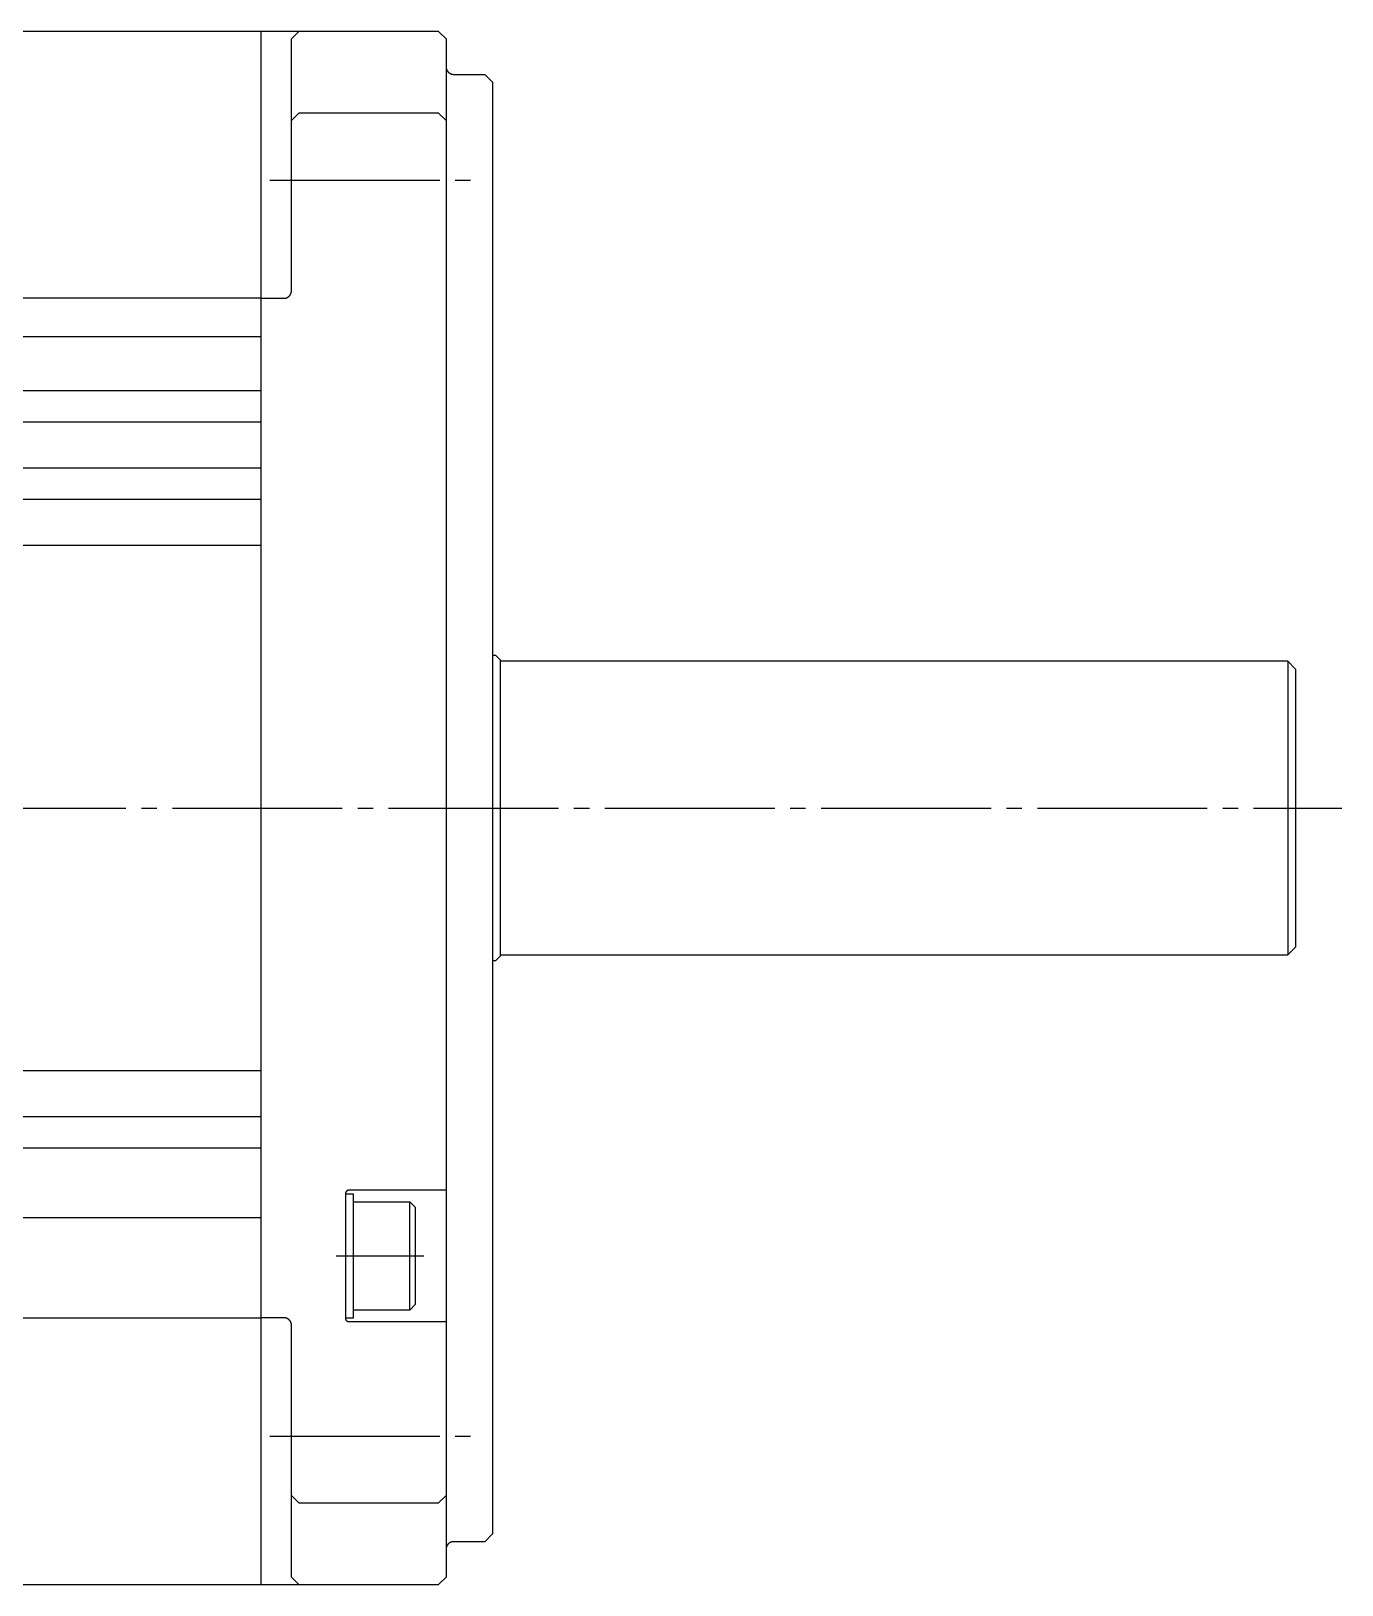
# Model space of a CAD drawing. Extents: x 0 to 632, y 0 to 332.
# Drawn here: x 341 to 425.9, y 176.2 to 276.8 of the extents above; entities that cross this region are included whole.
import ezdxf

# ---------------------------------------------------------------- set-up
doc = ezdxf.new("R2010")
doc.units = 0
doc.linetypes.add('DASH_CENTER', pattern=[14, 11, -1, 1, -1])
doc.layers.get('0').update_dxf_attribs({"linetype": 'CONTINUOUS'})

msp = doc.modelspace()

# ---------------------------------------------------------------- linework, layer by layer
at = {"color": 7, "linetype": 'CONTINUOUS'}
for p, q in [((280.89, 276.78), (355.89, 276.78)), ((355.89, 276.78), (367.39, 276.78)), ((355.89, 276.78), (355.89, 176.18)), ((357.89, 276.28), (358.39, 276.78)), ((367.39, 276.78), (367.89, 276.28)), ((357.89, 259.98), (357.89, 276.28)), ((367.89, 276.28), (367.89, 176.68)), ((368.39, 273.98), (370.39, 273.98)), ((370.89, 273.48), (370.39, 273.98)), ((370.89, 273.48), (370.89, 179.48)), ((357.89, 270.99), (358.39, 271.49)), ((358.39, 271.49), (367.39, 271.49)), ((367.39, 271.49), (367.89, 270.99)), ((355.89, 259.48), (280.89, 259.48)), ((355.89, 259.48), (357.39, 259.48)), ((355.89, 256.98), (249.59, 256.98)), ((355.89, 253.48), (249.59, 253.48)), ((249.59, 251.48), (355.89, 251.48)), ((355.89, 248.48), (249.59, 248.48)), ((249.59, 246.48), (355.89, 246.48)), ((355.89, 243.48), (249.59, 243.48)), ((370.89, 236.38), (371.09, 236.38)), ((371.39, 236.08), (371.09, 236.38)), ((371.39, 236.08), (371.39, 216.88)), ((422.39, 235.98), (371.39, 235.98)), ((422.89, 235.48), (422.39, 235.98)), ((422.39, 235.98), (422.39, 216.98)), ((422.89, 235.48), (422.89, 217.48)), ((422.39, 216.98), (422.89, 217.48)), ((371.09, 216.58), (370.89, 216.58)), ((371.09, 216.58), (371.39, 216.88)), ((371.39, 216.98), (422.39, 216.98)), ((249.59, 209.48), (355.89, 209.48)), ((355.89, 206.48), (249.59, 206.48)), ((249.59, 204.48), (355.89, 204.48)), ((361.39, 201.53), (361.39, 193.43)), ((361.89, 201.48), (361.39, 201.48)), ((367.89, 201.73), (361.59, 201.73)), ((361.89, 193.48), (361.89, 201.48)), ((361.89, 200.98), (365.54, 200.98)), ((365.89, 200.63), (365.54, 200.98)), ((365.54, 193.98), (365.54, 200.98)), ((365.89, 200.63), (365.89, 194.33)), ((249.59, 199.98), (355.89, 199.98)), ((365.54, 193.98), (365.89, 194.33)), ((280.89, 193.48), (355.89, 193.48)), ((357.39, 193.48), (355.89, 193.48)), ((361.39, 193.48), (361.89, 193.48)), ((361.59, 193.23), (367.89, 193.23)), ((365.54, 193.98), (361.89, 193.98)), ((357.89, 176.68), (357.89, 192.98)), ((358.39, 181.47), (357.89, 181.97)), ((367.39, 181.47), (358.39, 181.47)), ((367.89, 181.97), (367.39, 181.47)), ((370.39, 178.98), (370.89, 179.48)), ((370.39, 178.98), (368.39, 178.98)), ((355.89, 176.18), (280.89, 176.18)), ((367.39, 176.18), (355.89, 176.18)), ((358.39, 176.18), (357.89, 176.68)), ((367.89, 176.68), (367.39, 176.18))]:
    msp.add_line(p, q, dxfattribs=at)
at = {"color": 1, "linetype": 'DASH_CENTER'}
for p, q in [((356.48, 267.14), (369.57, 267.14)), ((182.17, 226.48), (425.89, 226.48)), ((360.77, 197.48), (366.46, 197.48)), ((356.48, 185.82), (369.57, 185.82))]:
    msp.add_line(p, q, dxfattribs=at)
at = {"color": 7, "linetype": 'CONTINUOUS'}
for points in [[(367.89, 274.48, 0), (367.89, 274.48, 0), (367.89, 274.47, 0), (367.89, 274.46, 0), (367.89, 274.46, 0), (367.89, 274.45, 0), (367.89, 274.44, 0), (367.89, 274.44, 0), (367.89, 274.43, 0), (367.89, 274.43, 0), (367.89, 274.42, 0), (367.89, 274.41, 0), (367.89, 274.41, 0), (367.89, 274.4, 0), (367.89, 274.4, 0), (367.89, 274.39, 0), (367.9, 274.38, 0), (367.9, 274.38, 0), (367.9, 274.37, 0), (367.9, 274.37, 0), (367.9, 274.36, 0), (367.9, 274.35, 0), (367.9, 274.35, 0), (367.91, 274.34, 0), (367.91, 274.34, 0), (367.91, 274.33, 0), (367.91, 274.32, 0), (367.91, 274.32, 0), (367.92, 274.31, 0), (367.92, 274.31, 0), (367.92, 274.3, 0), (367.92, 274.3, 0), (367.93, 274.29, 0), (367.93, 274.29, 0), (367.93, 274.28, 0), (367.93, 274.27, 0), (367.94, 274.27, 0), (367.94, 274.26, 0), (367.94, 274.26, 0), (367.94, 274.25, 0), (367.95, 274.25, 0), (367.95, 274.24, 0), (367.95, 274.24, 0), (367.95, 274.23, 0), (367.96, 274.23, 0), (367.96, 274.22, 0), (367.96, 274.21, 0), (367.97, 274.21, 0), (367.97, 274.2, 0), (367.98, 274.2, 0), (367.98, 274.19, 0), (367.98, 274.19, 0), (367.99, 274.18, 0), (367.99, 274.18, 0), (367.99, 274.17, 0), (368, 274.17, 0), (368, 274.17, 0), (368, 274.16, 0), (368.01, 274.15, 0), (368.01, 274.15, 0), (368.02, 274.15, 0), (368.02, 274.14, 0), (368.02, 274.14, 0), (368.03, 274.13, 0), (368.03, 274.13, 0), (368.04, 274.12, 0), (368.04, 274.12, 0), (368.05, 274.12, 0), (368.05, 274.11, 0), (368.06, 274.11, 0), (368.06, 274.1, 0), (368.06, 274.1, 0), (368.07, 274.1, 0), (368.07, 274.09, 0), (368.08, 274.09, 0), (368.08, 274.08, 0), (368.09, 274.08, 0), (368.09, 274.08, 0), (368.1, 274.07, 0), (368.1, 274.07, 0), (368.11, 274.07, 0), (368.11, 274.06, 0), (368.12, 274.06, 0), (368.12, 274.06, 0), (368.13, 274.05, 0), (368.13, 274.05, 0), (368.14, 274.05, 0), (368.15, 274.04, 0), (368.15, 274.04, 0), (368.16, 274.04, 0), (368.16, 274.04, 0), (368.17, 274.03, 0), (368.17, 274.03, 0), (368.18, 274.03, 0), (368.18, 274.02, 0), (368.19, 274.02, 0), (368.2, 274.02, 0), (368.2, 274.02, 0), (368.21, 274.01, 0), (368.21, 274.01, 0), (368.22, 274.01, 0), (368.22, 274.01, 0), (368.23, 274.01, 0), (368.24, 274, 0), (368.24, 274, 0), (368.25, 274, 0), (368.25, 274, 0), (368.26, 274, 0), (368.26, 274, 0), (368.27, 274, 0), (368.28, 273.99, 0), (368.28, 273.99, 0), (368.29, 273.99, 0), (368.3, 273.99, 0), (368.3, 273.99, 0), (368.31, 273.99, 0), (368.31, 273.99, 0), (368.32, 273.99, 0), (368.33, 273.99, 0), (368.33, 273.99, 0), (368.34, 273.98, 0), (368.34, 273.98, 0), (368.35, 273.98, 0), (368.36, 273.98, 0), (368.36, 273.98, 0), (368.37, 273.98, 0), (368.38, 273.98, 0), (368.38, 273.98, 0), (368.39, 273.98, 0)], [(357.39, 259.48, 0), (357.39, 259.48, 0), (357.4, 259.48, 0), (357.4, 259.48, 0), (357.41, 259.48, 0), (357.42, 259.48, 0), (357.42, 259.48, 0), (357.43, 259.48, 0), (357.44, 259.48, 0), (357.44, 259.49, 0), (357.45, 259.49, 0), (357.45, 259.49, 0), (357.46, 259.49, 0), (357.47, 259.49, 0), (357.47, 259.49, 0), (357.48, 259.49, 0), (357.48, 259.49, 0), (357.49, 259.49, 0), (357.5, 259.49, 0), (357.5, 259.5, 0), (357.51, 259.5, 0), (357.51, 259.5, 0), (357.52, 259.5, 0), (357.53, 259.5, 0), (357.53, 259.5, 0), (357.54, 259.5, 0), (357.54, 259.51, 0), (357.55, 259.51, 0), (357.56, 259.51, 0), (357.56, 259.51, 0), (357.57, 259.51, 0), (357.57, 259.52, 0), (357.58, 259.52, 0), (357.58, 259.52, 0), (357.59, 259.52, 0), (357.6, 259.53, 0), (357.6, 259.53, 0), (357.61, 259.53, 0), (357.61, 259.54, 0), (357.62, 259.54, 0), (357.62, 259.54, 0), (357.63, 259.54, 0), (357.63, 259.55, 0), (357.64, 259.55, 0), (357.64, 259.55, 0), (357.65, 259.56, 0), (357.65, 259.56, 0), (357.66, 259.56, 0), (357.67, 259.57, 0), (357.67, 259.57, 0), (357.68, 259.57, 0), (357.68, 259.58, 0), (357.69, 259.58, 0), (357.69, 259.58, 0), (357.69, 259.59, 0), (357.7, 259.59, 0), (357.7, 259.6, 0), (357.71, 259.6, 0), (357.71, 259.6, 0), (357.72, 259.61, 0), (357.72, 259.61, 0), (357.73, 259.62, 0), (357.73, 259.62, 0), (357.74, 259.62, 0), (357.74, 259.63, 0), (357.75, 259.63, 0), (357.75, 259.64, 0), (357.75, 259.64, 0), (357.76, 259.65, 0), (357.76, 259.65, 0), (357.77, 259.65, 0), (357.77, 259.66, 0), (357.77, 259.67, 0), (357.78, 259.67, 0), (357.78, 259.67, 0), (357.79, 259.68, 0), (357.79, 259.68, 0), (357.79, 259.69, 0), (357.8, 259.69, 0), (357.8, 259.7, 0), (357.8, 259.7, 0), (357.81, 259.71, 0), (357.81, 259.71, 0), (357.81, 259.72, 0), (357.82, 259.73, 0), (357.82, 259.73, 0), (357.82, 259.74, 0), (357.82, 259.74, 0), (357.83, 259.75, 0), (357.83, 259.75, 0), (357.83, 259.76, 0), (357.84, 259.76, 0), (357.84, 259.77, 0), (357.84, 259.77, 0), (357.84, 259.78, 0), (357.85, 259.79, 0), (357.85, 259.79, 0), (357.85, 259.8, 0), (357.85, 259.8, 0), (357.86, 259.81, 0), (357.86, 259.81, 0), (357.86, 259.82, 0), (357.86, 259.82, 0), (357.86, 259.83, 0), (357.87, 259.84, 0), (357.87, 259.84, 0), (357.87, 259.85, 0), (357.87, 259.85, 0), (357.87, 259.86, 0), (357.87, 259.87, 0), (357.88, 259.87, 0), (357.88, 259.88, 0), (357.88, 259.88, 0), (357.88, 259.89, 0), (357.88, 259.9, 0), (357.88, 259.9, 0), (357.88, 259.91, 0), (357.88, 259.91, 0), (357.88, 259.92, 0), (357.88, 259.93, 0), (357.88, 259.93, 0), (357.88, 259.94, 0), (357.89, 259.94, 0), (357.89, 259.95, 0), (357.89, 259.96, 0), (357.89, 259.96, 0), (357.89, 259.97, 0), (357.89, 259.98, 0), (357.89, 259.98, 0)], [(361.59, 201.73, 0), (361.58, 201.73, 0), (361.58, 201.73, 0), (361.58, 201.73, 0), (361.58, 201.73, 0), (361.57, 201.73, 0), (361.57, 201.73, 0), (361.57, 201.73, 0), (361.57, 201.73, 0), (361.56, 201.73, 0), (361.56, 201.73, 0), (361.56, 201.73, 0), (361.56, 201.73, 0), (361.56, 201.73, 0), (361.55, 201.73, 0), (361.55, 201.73, 0), (361.55, 201.73, 0), (361.55, 201.73, 0), (361.54, 201.73, 0), (361.54, 201.73, 0), (361.54, 201.73, 0), (361.54, 201.72, 0), (361.53, 201.72, 0), (361.53, 201.72, 0), (361.53, 201.72, 0), (361.53, 201.72, 0), (361.52, 201.72, 0), (361.52, 201.72, 0), (361.52, 201.72, 0), (361.52, 201.72, 0), (361.51, 201.72, 0), (361.51, 201.72, 0), (361.51, 201.72, 0), (361.51, 201.72, 0), (361.51, 201.72, 0), (361.5, 201.71, 0), (361.5, 201.71, 0), (361.5, 201.71, 0), (361.5, 201.71, 0), (361.5, 201.71, 0), (361.49, 201.71, 0), (361.49, 201.71, 0), (361.49, 201.71, 0), (361.49, 201.71, 0), (361.48, 201.7, 0), (361.48, 201.7, 0), (361.48, 201.7, 0), (361.48, 201.7, 0), (361.48, 201.7, 0), (361.47, 201.7, 0), (361.47, 201.69, 0), (361.47, 201.69, 0), (361.47, 201.69, 0), (361.47, 201.69, 0), (361.46, 201.69, 0), (361.46, 201.69, 0), (361.46, 201.69, 0), (361.46, 201.69, 0), (361.46, 201.68, 0), (361.45, 201.68, 0), (361.45, 201.68, 0), (361.45, 201.68, 0), (361.45, 201.68, 0), (361.45, 201.68, 0), (361.44, 201.67, 0), (361.44, 201.67, 0), (361.44, 201.67, 0), (361.44, 201.67, 0), (361.44, 201.67, 0), (361.44, 201.66, 0), (361.44, 201.66, 0), (361.43, 201.66, 0), (361.43, 201.66, 0), (361.43, 201.66, 0), (361.43, 201.66, 0), (361.43, 201.65, 0), (361.43, 201.65, 0), (361.43, 201.65, 0), (361.42, 201.65, 0), (361.42, 201.65, 0), (361.42, 201.64, 0), (361.42, 201.64, 0), (361.42, 201.64, 0), (361.42, 201.64, 0), (361.42, 201.63, 0), (361.41, 201.63, 0), (361.41, 201.63, 0), (361.41, 201.63, 0), (361.41, 201.63, 0), (361.41, 201.62, 0), (361.41, 201.62, 0), (361.41, 201.62, 0), (361.41, 201.62, 0), (361.4, 201.62, 0), (361.4, 201.61, 0), (361.4, 201.61, 0), (361.4, 201.61, 0), (361.4, 201.61, 0), (361.4, 201.6, 0), (361.4, 201.6, 0), (361.4, 201.6, 0), (361.4, 201.6, 0), (361.4, 201.59, 0), (361.4, 201.59, 0), (361.4, 201.59, 0), (361.39, 201.59, 0), (361.39, 201.59, 0), (361.39, 201.58, 0), (361.39, 201.58, 0), (361.39, 201.58, 0), (361.39, 201.58, 0), (361.39, 201.57, 0), (361.39, 201.57, 0), (361.39, 201.57, 0), (361.39, 201.57, 0), (361.39, 201.56, 0), (361.39, 201.56, 0), (361.39, 201.56, 0), (361.39, 201.56, 0), (361.39, 201.55, 0), (361.39, 201.55, 0), (361.39, 201.55, 0), (361.39, 201.55, 0), (361.39, 201.54, 0), (361.39, 201.54, 0), (361.39, 201.54, 0), (361.39, 201.54, 0), (361.39, 201.53, 0), (361.39, 201.53, 0)], [(357.89, 192.98, 0), (357.89, 192.99, 0), (357.89, 192.99, 0), (357.89, 193, 0), (357.89, 193.01, 0), (357.89, 193.01, 0), (357.89, 193.02, 0), (357.88, 193.03, 0), (357.88, 193.03, 0), (357.88, 193.04, 0), (357.88, 193.04, 0), (357.88, 193.05, 0), (357.88, 193.06, 0), (357.88, 193.06, 0), (357.88, 193.07, 0), (357.88, 193.07, 0), (357.88, 193.08, 0), (357.88, 193.09, 0), (357.88, 193.09, 0), (357.87, 193.1, 0), (357.87, 193.1, 0), (357.87, 193.11, 0), (357.87, 193.12, 0), (357.87, 193.12, 0), (357.87, 193.13, 0), (357.86, 193.13, 0), (357.86, 193.14, 0), (357.86, 193.14, 0), (357.86, 193.15, 0), (357.86, 193.16, 0), (357.85, 193.16, 0), (357.85, 193.17, 0), (357.85, 193.17, 0), (357.85, 193.18, 0), (357.84, 193.18, 0), (357.84, 193.19, 0), (357.84, 193.2, 0), (357.84, 193.2, 0), (357.83, 193.21, 0), (357.83, 193.21, 0), (357.83, 193.22, 0), (357.82, 193.22, 0), (357.82, 193.23, 0), (357.82, 193.23, 0), (357.82, 193.24, 0), (357.81, 193.24, 0), (357.81, 193.25, 0), (357.81, 193.25, 0), (357.8, 193.26, 0), (357.8, 193.26, 0), (357.8, 193.27, 0), (357.79, 193.28, 0), (357.79, 193.28, 0), (357.79, 193.28, 0), (357.78, 193.29, 0), (357.78, 193.29, 0), (357.77, 193.3, 0), (357.77, 193.3, 0), (357.77, 193.31, 0), (357.76, 193.31, 0), (357.76, 193.32, 0), (357.75, 193.32, 0), (357.75, 193.33, 0), (357.75, 193.33, 0), (357.74, 193.34, 0), (357.74, 193.34, 0), (357.73, 193.34, 0), (357.73, 193.35, 0), (357.72, 193.35, 0), (357.72, 193.36, 0), (357.71, 193.36, 0), (357.71, 193.36, 0), (357.7, 193.37, 0), (357.7, 193.37, 0), (357.69, 193.38, 0), (357.69, 193.38, 0), (357.69, 193.38, 0), (357.68, 193.39, 0), (357.68, 193.39, 0), (357.67, 193.39, 0), (357.67, 193.4, 0), (357.66, 193.4, 0), (357.65, 193.4, 0), (357.65, 193.41, 0), (357.64, 193.41, 0), (357.64, 193.41, 0), (357.63, 193.42, 0), (357.63, 193.42, 0), (357.62, 193.42, 0), (357.62, 193.43, 0), (357.61, 193.43, 0), (357.61, 193.43, 0), (357.6, 193.43, 0), (357.6, 193.44, 0), (357.59, 193.44, 0), (357.58, 193.44, 0), (357.58, 193.44, 0), (357.57, 193.45, 0), (357.57, 193.45, 0), (357.56, 193.45, 0), (357.56, 193.45, 0), (357.55, 193.46, 0), (357.54, 193.46, 0), (357.54, 193.46, 0), (357.53, 193.46, 0), (357.53, 193.46, 0), (357.52, 193.46, 0), (357.51, 193.47, 0), (357.51, 193.47, 0), (357.5, 193.47, 0), (357.5, 193.47, 0), (357.49, 193.47, 0), (357.48, 193.47, 0), (357.48, 193.47, 0), (357.47, 193.47, 0), (357.47, 193.47, 0), (357.46, 193.48, 0), (357.45, 193.48, 0), (357.45, 193.48, 0), (357.44, 193.48, 0), (357.44, 193.48, 0), (357.43, 193.48, 0), (357.42, 193.48, 0), (357.42, 193.48, 0), (357.41, 193.48, 0), (357.4, 193.48, 0), (357.4, 193.48, 0), (357.39, 193.48, 0), (357.39, 193.48, 0)], [(361.39, 193.43, 0), (361.39, 193.43, 0), (361.39, 193.43, 0), (361.39, 193.42, 0), (361.39, 193.42, 0), (361.39, 193.42, 0), (361.39, 193.42, 0), (361.39, 193.41, 0), (361.39, 193.41, 0), (361.39, 193.41, 0), (361.39, 193.41, 0), (361.39, 193.41, 0), (361.39, 193.4, 0), (361.39, 193.4, 0), (361.39, 193.4, 0), (361.39, 193.4, 0), (361.39, 193.39, 0), (361.39, 193.39, 0), (361.39, 193.39, 0), (361.39, 193.39, 0), (361.39, 193.38, 0), (361.39, 193.38, 0), (361.39, 193.38, 0), (361.39, 193.38, 0), (361.4, 193.37, 0), (361.4, 193.37, 0), (361.4, 193.37, 0), (361.4, 193.37, 0), (361.4, 193.36, 0), (361.4, 193.36, 0), (361.4, 193.36, 0), (361.4, 193.36, 0), (361.4, 193.35, 0), (361.4, 193.35, 0), (361.4, 193.35, 0), (361.4, 193.35, 0), (361.41, 193.35, 0), (361.41, 193.34, 0), (361.41, 193.34, 0), (361.41, 193.34, 0), (361.41, 193.34, 0), (361.41, 193.34, 0), (361.41, 193.33, 0), (361.41, 193.33, 0), (361.42, 193.33, 0), (361.42, 193.33, 0), (361.42, 193.32, 0), (361.42, 193.32, 0), (361.42, 193.32, 0), (361.42, 193.32, 0), (361.42, 193.32, 0), (361.43, 193.31, 0), (361.43, 193.31, 0), (361.43, 193.31, 0), (361.43, 193.31, 0), (361.43, 193.31, 0), (361.43, 193.31, 0), (361.43, 193.3, 0), (361.44, 193.3, 0), (361.44, 193.3, 0), (361.44, 193.3, 0), (361.44, 193.3, 0), (361.44, 193.29, 0), (361.44, 193.29, 0), (361.44, 193.29, 0), (361.45, 193.29, 0), (361.45, 193.29, 0), (361.45, 193.28, 0), (361.45, 193.28, 0), (361.45, 193.28, 0), (361.46, 193.28, 0), (361.46, 193.28, 0), (361.46, 193.28, 0), (361.46, 193.28, 0), (361.46, 193.27, 0), (361.47, 193.27, 0), (361.47, 193.27, 0), (361.47, 193.27, 0), (361.47, 193.27, 0), (361.47, 193.27, 0), (361.48, 193.26, 0), (361.48, 193.26, 0), (361.48, 193.26, 0), (361.48, 193.26, 0), (361.48, 193.26, 0), (361.49, 193.26, 0), (361.49, 193.26, 0), (361.49, 193.26, 0), (361.49, 193.25, 0), (361.5, 193.25, 0), (361.5, 193.25, 0), (361.5, 193.25, 0), (361.5, 193.25, 0), (361.5, 193.25, 0), (361.51, 193.25, 0), (361.51, 193.25, 0), (361.51, 193.25, 0), (361.51, 193.25, 0), (361.51, 193.25, 0), (361.52, 193.24, 0), (361.52, 193.24, 0), (361.52, 193.24, 0), (361.52, 193.24, 0), (361.53, 193.24, 0), (361.53, 193.24, 0), (361.53, 193.24, 0), (361.53, 193.24, 0), (361.54, 193.24, 0), (361.54, 193.24, 0), (361.54, 193.24, 0), (361.54, 193.24, 0), (361.55, 193.24, 0), (361.55, 193.24, 0), (361.55, 193.24, 0), (361.55, 193.24, 0), (361.56, 193.23, 0), (361.56, 193.23, 0), (361.56, 193.23, 0), (361.56, 193.23, 0), (361.56, 193.23, 0), (361.57, 193.23, 0), (361.57, 193.23, 0), (361.57, 193.23, 0), (361.57, 193.23, 0), (361.58, 193.23, 0), (361.58, 193.23, 0), (361.58, 193.23, 0), (361.58, 193.23, 0), (361.59, 193.23, 0)], [(368.39, 178.98, 0), (368.38, 178.98, 0), (368.38, 178.98, 0), (368.37, 178.98, 0), (368.36, 178.98, 0), (368.36, 178.98, 0), (368.35, 178.98, 0), (368.34, 178.98, 0), (368.34, 178.98, 0), (368.33, 178.98, 0), (368.33, 178.98, 0), (368.32, 178.98, 0), (368.31, 178.98, 0), (368.31, 178.97, 0), (368.3, 178.97, 0), (368.3, 178.97, 0), (368.29, 178.97, 0), (368.28, 178.97, 0), (368.28, 178.97, 0), (368.27, 178.97, 0), (368.26, 178.97, 0), (368.26, 178.97, 0), (368.25, 178.96, 0), (368.25, 178.96, 0), (368.24, 178.96, 0), (368.24, 178.96, 0), (368.23, 178.96, 0), (368.22, 178.96, 0), (368.22, 178.95, 0), (368.21, 178.95, 0), (368.21, 178.95, 0), (368.2, 178.95, 0), (368.2, 178.94, 0), (368.19, 178.94, 0), (368.18, 178.94, 0), (368.18, 178.94, 0), (368.17, 178.93, 0), (368.17, 178.93, 0), (368.16, 178.93, 0), (368.16, 178.93, 0), (368.15, 178.92, 0), (368.15, 178.92, 0), (368.14, 178.92, 0), (368.13, 178.91, 0), (368.13, 178.91, 0), (368.12, 178.91, 0), (368.12, 178.9, 0), (368.11, 178.9, 0), (368.11, 178.9, 0), (368.1, 178.89, 0), (368.1, 178.89, 0), (368.09, 178.89, 0), (368.09, 178.88, 0), (368.08, 178.88, 0), (368.08, 178.88, 0), (368.07, 178.87, 0), (368.07, 178.87, 0), (368.06, 178.86, 0), (368.06, 178.86, 0), (368.06, 178.86, 0), (368.05, 178.85, 0), (368.05, 178.85, 0), (368.04, 178.84, 0), (368.04, 178.84, 0), (368.03, 178.84, 0), (368.03, 178.83, 0), (368.02, 178.83, 0), (368.02, 178.82, 0), (368.02, 178.82, 0), (368.01, 178.81, 0), (368.01, 178.81, 0), (368, 178.8, 0), (368, 178.8, 0), (368, 178.79, 0), (367.99, 178.79, 0), (367.99, 178.78, 0), (367.99, 178.78, 0), (367.98, 178.78, 0), (367.98, 178.77, 0), (367.98, 178.76, 0), (367.97, 178.76, 0), (367.97, 178.75, 0), (367.96, 178.75, 0), (367.96, 178.74, 0), (367.96, 178.74, 0), (367.95, 178.73, 0), (367.95, 178.73, 0), (367.95, 178.72, 0), (367.95, 178.72, 0), (367.94, 178.71, 0), (367.94, 178.71, 0), (367.94, 178.7, 0), (367.94, 178.7, 0), (367.93, 178.69, 0), (367.93, 178.68, 0), (367.93, 178.68, 0), (367.93, 178.67, 0), (367.92, 178.67, 0), (367.92, 178.66, 0), (367.92, 178.66, 0), (367.92, 178.65, 0), (367.91, 178.64, 0), (367.91, 178.64, 0), (367.91, 178.63, 0), (367.91, 178.63, 0), (367.91, 178.62, 0), (367.9, 178.62, 0), (367.9, 178.61, 0), (367.9, 178.6, 0), (367.9, 178.6, 0), (367.9, 178.59, 0), (367.9, 178.59, 0), (367.9, 178.58, 0), (367.89, 178.57, 0), (367.89, 178.57, 0), (367.89, 178.56, 0), (367.89, 178.56, 0), (367.89, 178.55, 0), (367.89, 178.54, 0), (367.89, 178.54, 0), (367.89, 178.53, 0), (367.89, 178.53, 0), (367.89, 178.52, 0), (367.89, 178.51, 0), (367.89, 178.51, 0), (367.89, 178.5, 0), (367.89, 178.49, 0), (367.89, 178.49, 0), (367.89, 178.48, 0)]]:
    msp.add_polyline3d(points, dxfattribs=at)

doc.saveas('drawing.dxf')
